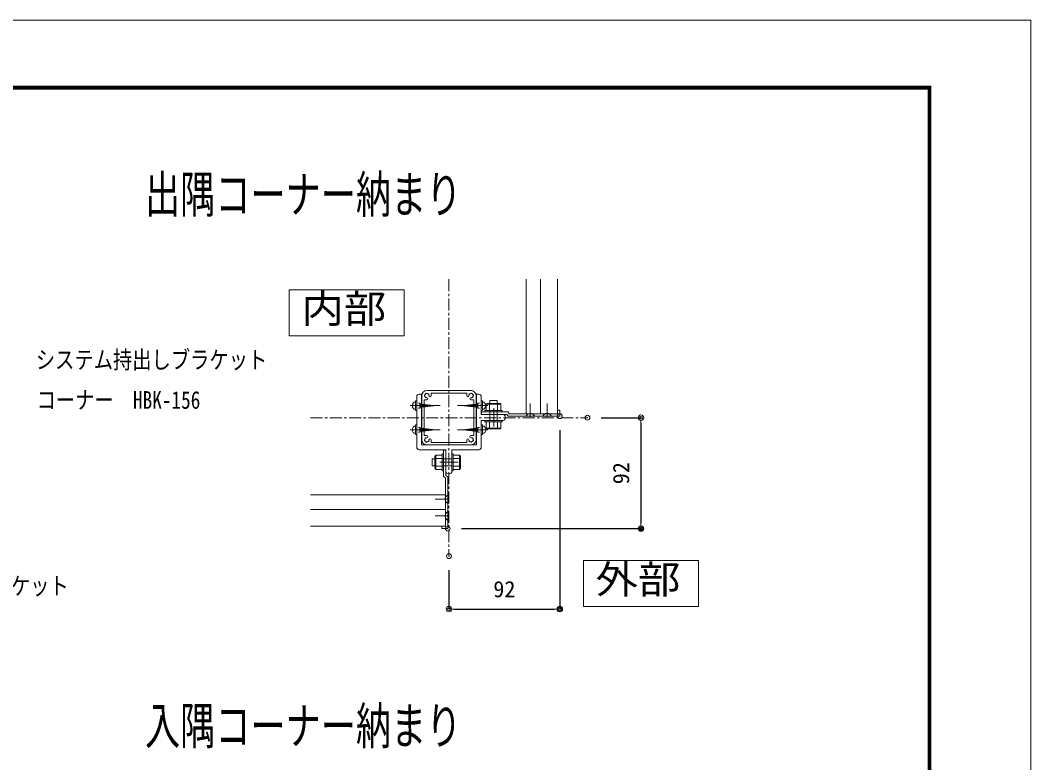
# Model space of a CAD drawing. Units: millimetres, scale not verified. Extents: x -1682 to 1682, y -1188 to 1188.
# Drawn here: x 844 to 1682, y 572 to 1188 of the extents above; entities that cross this region are included whole.
import ezdxf
from ezdxf.enums import TextEntityAlignment as Align

# ---------------------------------------------------------------- set-up
doc = ezdxf.new("R2010")
doc.units = ezdxf.units.MM
doc.header["$LTSCALE"] = 8
doc.header["$PDMODE"] = 32
doc.header["$PDSIZE"] = 4
doc.linetypes.add('USER1', pattern=[2, 1.25, -0.25, 0.25, -0.25])
for name, color, linetype, lineweight in [('0-0_0', 7, 'Continuous', 18), ('0-1_DEFPOINTS', 7, 'Continuous', 18), ('0-4_WAKU', 7, 'Continuous', 18), ('0-5_6ﾊｯﾁﾝｸﾞ', 4, 'Continuous', 18), ('0-6_2躯体線', 4, 'Continuous', 18), ('0-7_3中心線', 2, 'USER1', 18), ('0-8_41ｱﾙﾐ', 6, 'Continuous', 18), ('0-B_P4-12', 7, 'Continuous', 18), ('0-C_4アルミ', 6, 'Continuous', 18)]:
    doc.layers.add(name, color=color, linetype=linetype, lineweight=lineweight)
doc.layers.add('0-9_1手摺寸法', color=7, linetype='Continuous')
doc.styles.add('ＭＳ ゴシック', font='')
doc.styles.get('ＭＳ ゴシック').set_extended_font_data('MS Gothic')

# ---------------------------------------------------------------- blocks, each defined once
blk = doc.blocks.new('_ORIGIN2')
at = {"layer": '0-0_0'}
blk.add_line((-0.5, 0), (-1, 0), dxfattribs=at)
for radius in [0.5, 0.25]:
    blk.add_circle((0, 0), radius, dxfattribs=at)
blk = doc.blocks.new('D36')
at = {"layer": '0-1_DEFPOINTS'}
for p in [(1433.106, 1283.497), (1341.106, 1167.318), (1433.106, 1123.455)]:
    blk.add_point(p, dxfattribs=at)
at = {"layer": '0-9_1手摺寸法'}
for p, q in [((1433.106, 1271.997), (1433.106, 1123.455)), ((1341.106, 1155.818), (1341.106, 1123.455)), ((1345.706, 1123.455), (1428.506, 1123.455))]:
    blk.add_line(p, q, dxfattribs=at)
at = {"layer": '0-9_1手摺寸法', "xscale": 4.6, "yscale": 4.6, "rotation": 180}
blk.add_blockref('_ORIGIN2', (1341.106, 1123.455), dxfattribs=at)
at = {"layer": '0-9_1手摺寸法', "xscale": 4.6, "yscale": 4.6}
blk.add_blockref('_ORIGIN2', (1433.106, 1123.455), dxfattribs=at)
at = {"layer": '0-9_1手摺寸法', "style": 'ＭＳ ゴシック'}
blk.add_text('92', height=13.49, dxfattribs=at).set_placement((1377.906, 1129.205), align=Align.BOTTOM_LEFT)
blk = doc.blocks.new('D37')
at = {"layer": '0-1_DEFPOINTS'}
for p in [(1455.986, 1282.197), (1340.106, 1190.197), (1500.398, 1190.197)]:
    blk.add_point(p, dxfattribs=at)
at = {"layer": '0-9_1手摺寸法'}
for p, q in [((1467.486, 1282.197), (1500.398, 1282.197)), ((1500.398, 1277.597), (1500.398, 1194.797)), ((1351.606, 1190.197), (1500.398, 1190.197))]:
    blk.add_line(p, q, dxfattribs=at)
at = {"layer": '0-9_1手摺寸法', "xscale": 4.6, "yscale": 4.6}
for p, rotation in [((1500.398, 1282.197), 90), ((1500.398, 1190.197), 270)]:
    blk.add_blockref('_ORIGIN2', p, dxfattribs=dict(at, rotation=rotation))
at = {"layer": '0-9_1手摺寸法', "style": 'ＭＳ ゴシック'}
blk.add_text('92', height=13.49, rotation=90, dxfattribs=at).set_placement((1494.648, 1226.997), align=Align.BOTTOM_LEFT)

msp = doc.modelspace()

# ---------------------------------------------------------------- linework, layer by layer
at = {"layer": '0-1_DEFPOINTS', "color": 5}
for p, q in [((1682, 1188), (-1682, 1188)), ((1682, -1188), (1682, 1188))]:
    msp.add_line(p, q, dxfattribs=at)
at = {"layer": '0-4_WAKU'}
for p, q in [((1599.2, 1133.2), (-1603.2, 1133.2)), ((1598.6, 1132.6), (-1602.6, 1132.6)), ((1598, 1132), (-1602, 1132)), ((1598, -1128), (1598, 1132)), ((1598.6, -1128.6), (1598.6, 1132.6)), ((1599.2, -1129.2), (1599.2, 1133.2)), ((1597.4, 1131.4), (-1601.4, 1131.4)), ((1596.8, 1130.8), (-1600.8, 1130.8)), ((1596.8, -1126.8), (1596.8, 1130.8)), ((1597.4, -1127.4), (1597.4, 1131.4))]:
    msp.add_line(p, q, dxfattribs=at)
at = {"layer": '0-5_6ﾊｯﾁﾝｸﾞ'}
for p, q in [((1233.367, 872.43), (1233.367, 870.18)), ((1233.367, 872.43), (1239.367, 872.43)), ((1239.367, 872.43), (1239.367, 870.18)), ((1243.492, 864.18), (1229.242, 864.18)), ((1229.242, 863.055), (1229.242, 864.18)), ((1230.367, 869.43), (1242.367, 869.43)), ((1230.367, 864.18), (1230.367, 869.43)), ((1230.367, 864.18), (1242.367, 864.18)), ((1231.717, 870.18), (1241.017, 870.18)), ((1233.067, 864.18), (1233.067, 869.43)), ((1233.367, 864.18), (1233.367, 856.055)), ((1239.367, 864.18), (1239.367, 856.055)), ((1239.667, 864.18), (1239.667, 869.43)), ((1242.367, 864.18), (1242.367, 869.43)), ((1243.492, 863.055), (1243.492, 864.18)), ((1243.492, 863.055), (1229.242, 863.055)), ((1243.492, 856.055), (1229.242, 856.055)), ((1229.242, 854.93), (1229.242, 856.055)), ((1243.492, 854.93), (1243.492, 856.055)), ((1243.492, 854.93), (1229.242, 854.93)), ((1230.367, 854.93), (1230.367, 849.68)), ((1230.367, 849.68), (1242.367, 849.68)), ((1231.717, 848.93), (1241.017, 848.93)), ((1233.067, 854.93), (1233.067, 849.68)), ((1239.667, 854.93), (1239.667, 849.68)), ((1242.367, 854.93), (1242.367, 849.68)), ((1185.492, 824.255), (1187.742, 824.255)), ((1185.492, 824.255), (1185.492, 818.255)), ((1187.742, 825.905), (1187.742, 816.605)), ((1188.492, 827.255), (1188.492, 815.255)), ((1193.742, 827.255), (1188.492, 827.255)), ((1193.742, 824.555), (1188.492, 824.555)), ((1193.742, 814.13), (1193.742, 828.38)), ((1194.867, 828.38), (1193.742, 828.38)), ((1193.742, 827.255), (1193.742, 815.255)), ((1193.742, 824.255), (1201.867, 824.255)), ((1194.867, 814.13), (1194.867, 828.38)), ((1201.867, 814.13), (1201.867, 828.38)), ((1202.992, 828.38), (1201.867, 828.38)), ((1202.992, 814.13), (1202.992, 828.38)), ((1202.992, 827.255), (1208.242, 827.255)), ((1202.992, 824.555), (1208.242, 824.555)), ((1208.242, 827.255), (1208.242, 815.255)), ((1208.992, 825.905), (1208.992, 816.605)), ((1185.492, 818.255), (1187.742, 818.255)), ((1193.742, 817.955), (1188.492, 817.955)), ((1193.742, 815.255), (1188.492, 815.255)), ((1193.742, 818.255), (1201.867, 818.255)), ((1194.867, 814.13), (1193.742, 814.13)), ((1202.992, 814.13), (1201.867, 814.13)), ((1202.992, 817.955), (1208.242, 817.955)), ((1202.992, 815.255), (1208.242, 815.255))]:
    msp.add_line(p, q, dxfattribs=at)
for centre, radius, start, end in [((1231.717, 868.59), 1.59, 31.89079, 148.10921), ((1236.367, 862.545), 7.635, 64.39147, 115.60853), ((1241.017, 868.59), 1.59, 31.89079, 148.10921), ((1231.717, 850.52), 1.59, 211.89079, 328.10921), ((1236.367, 856.565), 7.635, 244.39147, 295.60853), ((1241.017, 850.52), 1.59, 211.89079, 328.10921), ((1189.332, 825.905), 1.59, 121.89079, 238.10921), ((1195.377, 821.255), 7.635, 154.39147, 205.60853), ((1207.402, 825.905), 1.59, 301.89079, 58.10921), ((1201.357, 821.255), 7.635, 334.39147, 25.60853), ((1189.332, 816.605), 1.59, 121.89079, 238.10921), ((1207.402, 816.605), 1.59, 301.89079, 58.10921)]:
    msp.add_arc(centre, radius, start, end, dxfattribs=at)
at = {"layer": '0-6_2躯体線'}
for p, q in [((1171.617, 872.255), (1171.617, 864.255)), ((1172.617, 872.255), (1171.617, 872.255)), ((1226.117, 872.255), (1227.117, 872.255)), ((1227.117, 872.255), (1227.117, 864.255)), ((1172.617, 864.255), (1171.617, 864.255)), ((1172.617, 868.255), (1192.161, 868.255)), ((1175.617, 870.255), (1174.117, 870.255)), ((1175.617, 866.255), (1174.117, 866.255)), ((1175.279, 869.873), (1175.279, 866.637)), ((1176.079, 869.783), (1176.079, 866.727)), ((1176.879, 869.693), (1176.879, 866.817)), ((1177.679, 869.604), (1177.679, 866.907)), ((1178.479, 869.514), (1178.479, 866.997)), ((1179.279, 869.424), (1179.279, 867.087)), ((1180.079, 869.334), (1180.079, 867.177)), ((1180.879, 869.244), (1180.879, 867.267)), ((1181.679, 869.154), (1181.679, 867.356)), ((1182.479, 869.064), (1182.479, 867.446)), ((1183.279, 868.974), (1183.279, 867.536)), ((1184.079, 868.884), (1184.079, 867.626)), ((1184.879, 868.795), (1184.879, 867.716)), ((1185.679, 868.705), (1185.679, 867.806)), ((1186.479, 868.615), (1186.479, 867.896)), ((1187.279, 868.525), (1187.279, 867.986)), ((1188.079, 868.435), (1188.079, 868.076)), ((1188.879, 868.345), (1188.879, 868.165)), ((1226.117, 868.255), (1206.573, 868.255)), ((1209.855, 868.345), (1209.855, 868.165)), ((1210.655, 868.435), (1210.655, 868.076)), ((1211.455, 868.525), (1211.455, 867.986)), ((1212.255, 868.615), (1212.255, 867.896)), ((1213.055, 868.705), (1213.055, 867.806)), ((1213.855, 868.795), (1213.855, 867.716)), ((1214.655, 868.884), (1214.655, 867.626)), ((1215.455, 868.974), (1215.455, 867.536)), ((1216.255, 869.064), (1216.255, 867.446)), ((1217.055, 869.154), (1217.055, 867.356)), ((1217.855, 869.244), (1217.855, 867.267)), ((1218.655, 869.334), (1218.655, 867.177)), ((1219.455, 869.424), (1219.455, 867.087)), ((1220.255, 869.514), (1220.255, 866.997)), ((1221.055, 869.604), (1221.055, 866.907)), ((1221.855, 869.693), (1221.855, 866.817)), ((1222.655, 869.783), (1222.655, 866.727)), ((1223.117, 870.255), (1224.617, 870.255)), ((1223.117, 866.255), (1224.617, 866.255)), ((1223.455, 869.873), (1223.455, 866.637)), ((1226.117, 864.255), (1227.117, 864.255)), ((1266.867, 858.883), (1266.867, 870.011)), ((1280.867, 858.883), (1280.867, 870.011)), ((1263.492, 859.805), (1263.492, 859.555)), ((1263.492, 859.555), (1270.242, 859.555)), ((1270.242, 859.805), (1270.242, 859.555)), ((1277.492, 859.805), (1277.492, 859.555)), ((1277.492, 859.555), (1284.242, 859.555)), ((1284.242, 859.805), (1284.242, 859.555)), ((1171.617, 852.255), (1171.617, 844.255)), ((1172.617, 852.255), (1171.617, 852.255)), ((1172.617, 848.255), (1192.161, 848.255)), ((1175.617, 850.255), (1174.117, 850.255)), ((1175.279, 849.873), (1175.279, 846.637)), ((1176.079, 849.783), (1176.079, 846.727)), ((1176.879, 849.693), (1176.879, 846.817)), ((1177.679, 849.604), (1177.679, 846.907)), ((1178.479, 849.514), (1178.479, 846.997)), ((1179.279, 849.424), (1179.279, 847.087)), ((1180.079, 849.334), (1180.079, 847.177)), ((1180.879, 849.244), (1180.879, 847.267)), ((1181.679, 849.154), (1181.679, 847.356)), ((1182.479, 849.064), (1182.479, 847.446)), ((1183.279, 848.974), (1183.279, 847.536)), ((1184.079, 848.884), (1184.079, 847.626)), ((1184.879, 848.795), (1184.879, 847.716)), ((1185.679, 848.705), (1185.679, 847.806)), ((1186.479, 848.615), (1186.479, 847.896)), ((1187.279, 848.525), (1187.279, 847.986)), ((1188.079, 848.435), (1188.079, 848.076)), ((1188.879, 848.345), (1188.879, 848.165)), ((1226.117, 848.255), (1206.573, 848.255)), ((1209.855, 848.345), (1209.855, 848.165)), ((1210.655, 848.435), (1210.655, 848.076)), ((1211.455, 848.525), (1211.455, 847.986)), ((1212.255, 848.615), (1212.255, 847.896)), ((1213.055, 848.705), (1213.055, 847.806)), ((1213.855, 848.795), (1213.855, 847.716)), ((1214.655, 848.884), (1214.655, 847.626)), ((1215.455, 848.974), (1215.455, 847.536)), ((1216.255, 849.064), (1216.255, 847.446)), ((1217.055, 849.154), (1217.055, 847.356)), ((1217.855, 849.244), (1217.855, 847.267)), ((1218.655, 849.334), (1218.655, 847.177)), ((1219.455, 849.424), (1219.455, 847.087)), ((1220.255, 849.514), (1220.255, 846.997)), ((1221.055, 849.604), (1221.055, 846.907)), ((1221.855, 849.693), (1221.855, 846.817)), ((1222.655, 849.783), (1222.655, 846.727)), ((1223.117, 850.255), (1224.617, 850.255)), ((1223.455, 849.873), (1223.455, 846.637)), ((1226.117, 852.255), (1227.117, 852.255)), ((1227.117, 852.255), (1227.117, 844.255)), ((1172.617, 844.255), (1171.617, 844.255)), ((1175.617, 846.255), (1174.117, 846.255)), ((1223.117, 846.255), (1224.617, 846.255)), ((1226.117, 844.255), (1227.117, 844.255)), ((1199.039, 790.755), (1187.911, 790.755)), ((1198.117, 794.13), (1198.367, 794.13)), ((1198.367, 794.13), (1198.367, 787.38)), ((1198.117, 787.38), (1198.367, 787.38)), ((1198.117, 780.13), (1198.367, 780.13)), ((1198.367, 780.13), (1198.367, 773.38)), ((1199.039, 776.755), (1187.911, 776.755)), ((1198.117, 773.38), (1198.367, 773.38))]:
    msp.add_line(p, q, dxfattribs=at)
for centre, radius, start, end in [((1172.406, 868.255), 3.49, 103.06705, 256.93295), ((1226.328, 868.255), 3.49, 283.06705, 76.93295), ((1266.867, 857.958), 3.848, 28.69866, 151.30134), ((1280.867, 857.958), 3.848, 28.69866, 151.30134), ((1172.406, 848.255), 3.49, 103.06705, 256.93295), ((1226.328, 848.255), 3.49, 283.06705, 76.93295), ((1199.965, 790.755), 3.848, 118.69866, 241.30134), ((1199.965, 776.755), 3.848, 118.69866, 241.30134)]:
    msp.add_arc(centre, radius, start, end, dxfattribs=at)
at = {"layer": '0-7_3中心線'}
for p, q in [((1199.367, 973.135), (1199.367, 743.376)), ((1084.488, 858.255), (1314.246, 858.255))]:
    msp.add_line(p, q, dxfattribs=at)
at = {"layer": '0-8_41ｱﾙﾐ'}
for p, q in [((1217.667, 880.755), (1181.067, 880.755)), ((1176.867, 876.555), (1176.867, 839.955)), ((1181.067, 873.055), (1178.867, 873.055)), ((1178.867, 873.055), (1178.867, 843.455)), ((1184.567, 878.755), (1184.567, 876.555)), ((1214.167, 878.755), (1184.567, 878.755)), ((1214.167, 878.755), (1214.167, 876.555)), ((1217.667, 873.055), (1219.867, 873.055)), ((1219.867, 873.055), (1219.867, 843.455)), ((1221.867, 876.555), (1221.867, 839.955)), ((1181.067, 843.455), (1178.867, 843.455)), ((1184.567, 837.755), (1184.567, 839.955)), ((1214.167, 837.755), (1214.167, 839.955)), ((1217.667, 843.455), (1219.867, 843.455)), ((1217.667, 835.755), (1181.067, 835.755)), ((1214.167, 837.755), (1184.567, 837.755))]:
    msp.add_line(p, q, dxfattribs=at)
for centre, radius, start, end in [((1181.067, 876.555), 4.2, 90, 180), ((1217.667, 876.555), 4.2, 0, 90), ((1179.618, 876.944), 0.5, 165, 232.97569), ((1179.618, 876.944), 0.5, 97.02431, 165), ((1181.067, 876.555), 1.75, 180.35889, 195), ((1181.067, 876.555), 1.75, 195, 209.64111), ((1180.006, 875.495), 0.5, 157.02431, 225), ((1181.067, 876.555), 1.75, 135, 149.64111), ((1180.006, 875.495), 0.5, 225, 292.97569), ((1181.067, 876.555), 1.75, 120.35889, 135), ((1180.679, 878.004), 0.5, 105, 172.97569), ((1181.067, 876.555), 1.75, 240.35889, 255), ((1180.679, 878.004), 0.5, 37.02431, 105), ((1181.067, 876.555), 1.75, 255, 270), ((1181.067, 873.93), 0.875, 270, 90), ((1181.067, 876.555), 1.75, 75, 89.64111), ((1181.067, 876.555), 1.75, 60.35889, 75), ((1182.128, 877.616), 0.5, 45, 112.97569), ((1182.128, 877.616), 0.5, 337.02431, 45), ((1181.067, 876.555), 1.75, 15, 29.64111), ((1181.067, 876.555), 1.75, 0.35889, 15), ((1183.692, 876.555), 0.875, 180, 0), ((1215.042, 876.555), 0.875, 180, 360), ((1217.667, 876.555), 1.75, 165, 179.64111), ((1217.667, 876.555), 1.75, 150.35889, 165), ((1216.606, 877.616), 0.5, 135, 202.97569), ((1216.606, 877.616), 0.5, 67.02431, 135), ((1217.667, 873.93), 0.875, 90, 270), ((1217.667, 876.555), 1.75, 105, 119.64111), ((1217.667, 876.555), 1.75, 90.35889, 105), ((1218.055, 878.004), 0.5, 75, 142.97569), ((1217.667, 876.555), 1.75, 270, 285), ((1217.667, 876.555), 1.75, 285, 299.64111), ((1218.055, 878.004), 0.5, 7.02431, 75), ((1218.728, 875.495), 0.5, 247.02431, 315), ((1217.667, 876.555), 1.75, 45, 59.64111), ((1217.667, 876.555), 1.75, 30.35889, 45), ((1218.728, 875.495), 0.5, 315, 22.97569), ((1219.116, 876.944), 0.5, 15, 82.97569), ((1217.667, 876.555), 1.75, 330.35889, 345), ((1217.667, 876.555), 1.75, 345, 359.64111), ((1219.116, 876.944), 0.5, 307.02431, 15), ((1181.067, 839.955), 4.2, 180, 270), ((1179.618, 839.567), 0.5, 127.02431, 195), ((1179.618, 839.567), 0.5, 195, 262.97569), ((1181.067, 839.955), 1.75, 165, 179.64111), ((1181.067, 839.955), 1.75, 150.35889, 165), ((1180.006, 841.016), 0.5, 135, 202.97569), ((1181.067, 839.955), 1.75, 210.35889, 225), ((1180.006, 841.016), 0.5, 67.02431, 135), ((1181.067, 839.955), 1.75, 225, 239.64111), ((1180.679, 838.506), 0.5, 187.02431, 255), ((1181.067, 839.955), 1.75, 105, 119.64111), ((1181.067, 839.955), 1.75, 90, 105), ((1181.067, 842.58), 0.875, 270, 90), ((1181.067, 839.955), 1.75, 285, 299.64111), ((1182.128, 838.895), 0.5, 247.02431, 315), ((1182.128, 838.895), 0.5, 315, 22.97569), ((1181.067, 839.955), 1.75, 330.35889, 345), ((1181.067, 839.955), 1.75, 345, 359.64111), ((1183.692, 839.955), 0.875, 360, 180), ((1215.042, 839.955), 0.875, 0, 180), ((1217.667, 839.955), 1.75, 180.35889, 195), ((1217.667, 839.955), 1.75, 195, 209.64111), ((1216.606, 838.895), 0.5, 157.02431, 225), ((1216.606, 838.895), 0.5, 225, 292.97569), ((1217.667, 842.58), 0.875, 90, 270), ((1217.667, 839.955), 1.75, 240.35889, 255), ((1217.667, 839.955), 1.75, 75, 90), ((1217.667, 839.955), 4.2, 270, 360), ((1217.667, 839.955), 1.75, 60.35889, 75), ((1218.055, 838.506), 0.5, 285, 352.97569), ((1218.728, 841.016), 0.5, 45, 112.97569), ((1217.667, 839.955), 1.75, 300.35889, 315), ((1217.667, 839.955), 1.75, 315, 329.64111), ((1218.728, 841.016), 0.5, 337.02431, 45), ((1219.116, 839.567), 0.5, 277.02431, 345), ((1217.667, 839.955), 1.75, 15, 29.64111), ((1217.667, 839.955), 1.75, 0.35889, 15), ((1219.116, 839.567), 0.5, 345, 52.97569), ((1180.679, 838.506), 0.5, 255, 322.97569), ((1181.067, 839.955), 1.75, 270.35889, 285), ((1217.667, 839.955), 1.75, 255, 269.64111), ((1218.055, 838.506), 0.5, 217.02431, 285)]:
    msp.add_arc(centre, radius, start, end, dxfattribs=at)
at = {"layer": '0-B_P4-12'}
for p, q in [((1066.842, 964.264), (1066.842, 926.254)), ((1310.916, 739.779), (1310.916, 701.769))]:
    msp.add_line(p, q, dxfattribs=at)
for points in [[(1066.842, 926.254), (1162.168, 926.254), (1162.168, 964.264), (1066.842, 964.264)], [(1310.916, 701.769), (1406.242, 701.769), (1406.242, 739.779), (1310.916, 739.779)]]:
    msp.add_lwpolyline(points, dxfattribs=at)
at = {"layer": '0-C_4アルミ'}
for p, q in [((1263.367, 973.135), (1263.367, 861.555)), ((1275.367, 973.135), (1275.367, 861.555)), ((1289.367, 973.135), (1289.367, 861.555)), ((1172.617, 875.755), (1172.617, 833.755)), ((1174.617, 877.755), (1176.617, 877.755)), ((1176.617, 877.755), (1176.617, 835.755)), ((1222.117, 877.755), (1222.117, 835.755)), ((1222.117, 877.755), (1224.117, 877.755)), ((1226.117, 875.755), (1226.117, 861.055)), ((1167.117, 868.255), (1182.117, 868.255)), ((1231.617, 868.255), (1216.617, 868.255)), ((1236.617, 851.055), (1236.617, 866.055)), ((1289.367, 861.555), (1289.367, 864.555)), ((1291.367, 864.555), (1289.367, 864.555)), ((1291.367, 859.555), (1291.367, 864.555)), ((1226.117, 861.055), (1244.117, 861.055)), ((1226.117, 856.055), (1244.117, 856.055)), ((1226.117, 856.055), (1226.117, 833.755)), ((1248.242, 863.055), (1226.367, 863.055)), ((1226.367, 861.055), (1226.367, 863.055)), ((1247.242, 861.055), (1226.367, 861.055)), ((1246.117, 858.055), (1246.117, 859.055)), ((1248.367, 859.555), (1247.242, 861.055)), ((1249.367, 861.555), (1248.242, 863.055)), ((1291.367, 859.555), (1248.367, 859.555)), ((1289.367, 861.555), (1249.367, 861.555)), ((1167.117, 848.255), (1182.117, 848.255)), ((1231.617, 848.255), (1216.617, 848.255)), ((1174.617, 831.755), (1196.867, 831.755)), ((1176.617, 835.755), (1222.117, 835.755)), ((1194.867, 809.38), (1194.867, 831.255)), ((1196.867, 831.255), (1194.867, 831.255)), ((1196.867, 831.755), (1196.867, 813.755)), ((1196.867, 810.38), (1196.867, 831.255)), ((1201.867, 831.755), (1224.117, 831.755)), ((1201.867, 831.755), (1201.867, 813.755)), ((1191.867, 821.255), (1206.867, 821.255)), ((1196.367, 808.255), (1194.867, 809.38)), ((1196.367, 768.255), (1196.367, 808.255)), ((1198.367, 809.255), (1196.867, 810.38)), ((1198.367, 766.255), (1198.367, 809.255)), ((1198.867, 811.755), (1199.867, 811.755)), ((1084.488, 794.255), (1196.367, 794.255)), ((1084.488, 782.255), (1196.367, 782.255)), ((1084.488, 768.255), (1196.367, 768.255)), ((1193.367, 766.255), (1193.367, 768.255)), ((1196.367, 768.255), (1193.367, 768.255)), ((1198.367, 766.255), (1193.367, 766.255))]:
    msp.add_line(p, q, dxfattribs=at)
for centre, start, end in [((1174.617, 875.755), 90, 180), ((1224.117, 875.755), 0, 90), ((1244.117, 859.055), 0, 90), ((1244.117, 858.055), 270, 0), ((1174.617, 833.755), 180, 270), ((1224.117, 833.755), 270, 0), ((1198.867, 813.755), 180, 270), ((1199.867, 813.755), 270, 0)]:
    msp.add_arc(centre, 2, start, end, dxfattribs=at)

# ---------------------------------------------------------------- block references
at = {"layer": '0-9_1手摺寸法'}
for name in ['D37', 'D36']:
    msp.add_blockref(name, (-141.739, -423.942), dxfattribs=at)

# ---------------------------------------------------------------- texts
at = {"layer": '0-0_0', "style": 'ＭＳ ゴシック'}
for s, height, width, p in [('出隅コーナー納まり', 30.55, 0.7, (947.191, 1019.122)), ('システム持出しブラケット', 14.66, 0.8, (856.669, 894.611)), ('コーナー\u3000HBK-156', 14.66, 0.8, (857.275, 861.259)), ('システム持出しブラケット', 14.66, 0.8, (692.012, 707.008)), ('入隅コーナー納まり', 30.55, 0.7, (947.191, 578.26))]:
    msp.add_text(s, height=height, dxfattribs=dict(at, width=width)).set_placement(p, align=Align.BOTTOM_LEFT)
at = {"layer": '0-B_P4-12', "style": 'ＭＳ ゴシック', "width": 1.1}
for s, p in [('内部', (1076.902, 929.886)), ('外部', (1320.975, 705.402))]:
    msp.add_text(s, height=23.46, dxfattribs=at).set_placement(p, align=Align.BOTTOM_LEFT)

doc.saveas('drawing.dxf')
